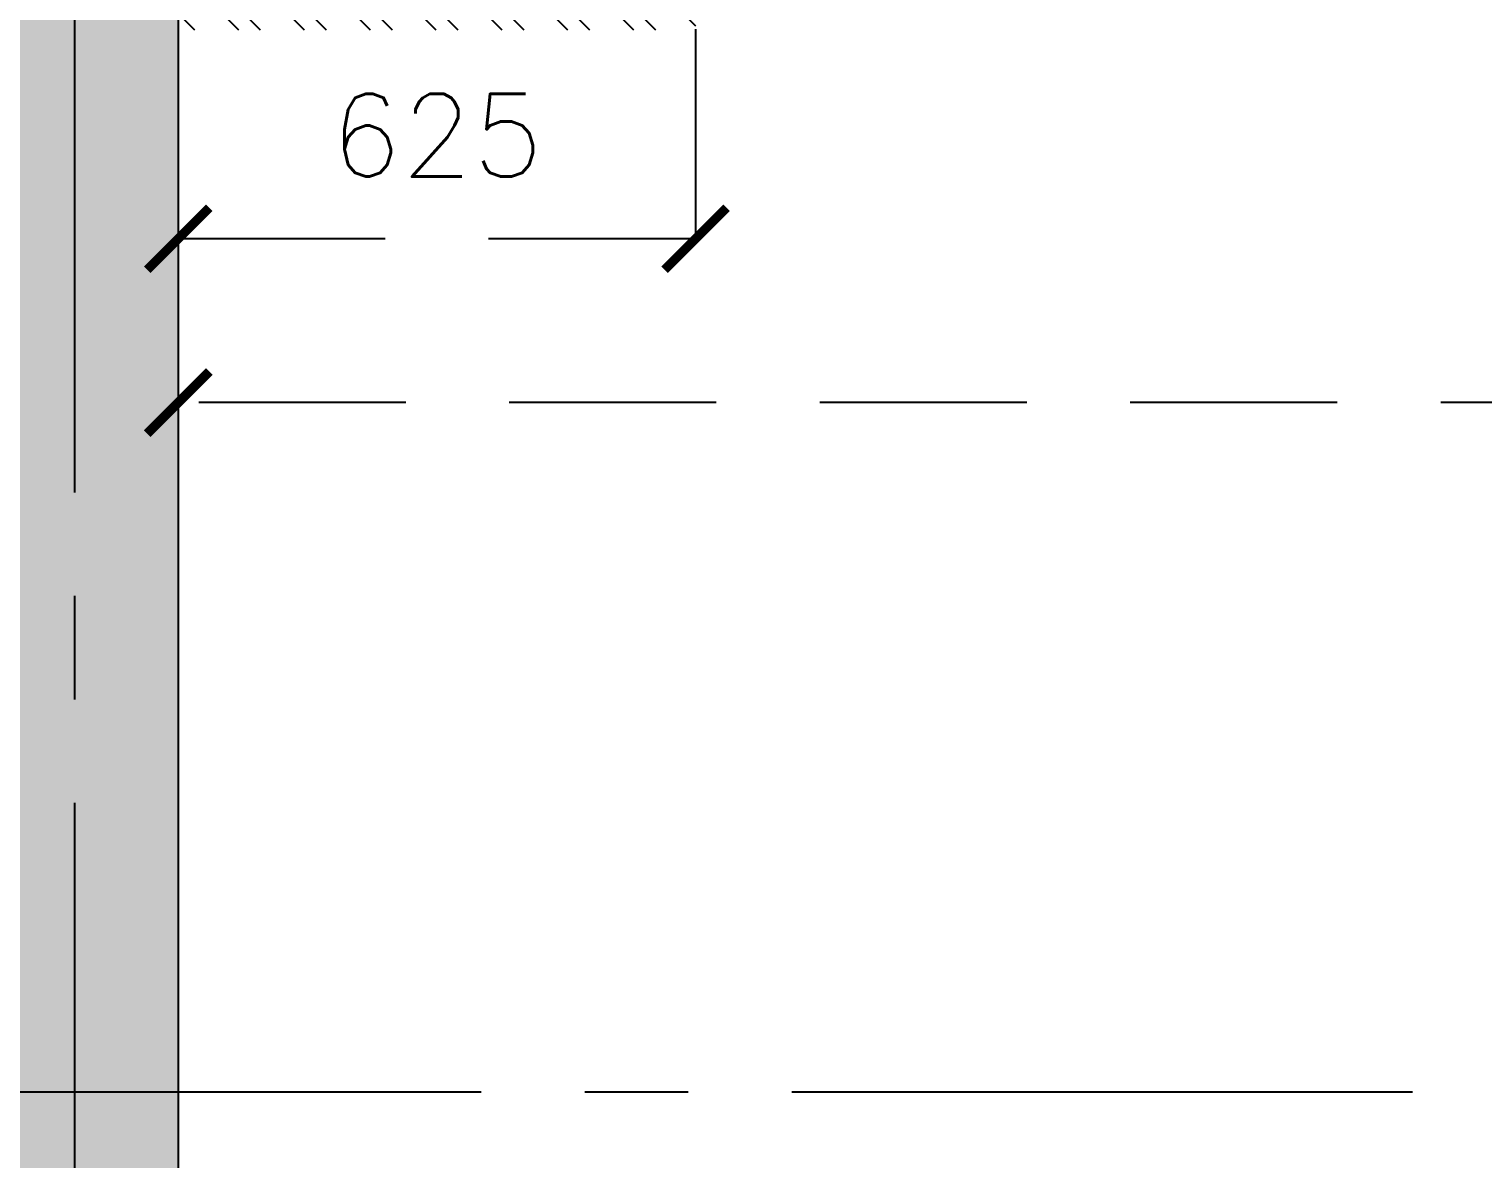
# Model space of a CAD drawing. Header units: millimetres. Extents: x 1180970 to 1231451, y -5737889 to -5695638.
# Drawn here: x 1218482 to 1220238, y -5712113 to -5710749 of the extents above; entities that cross this region are included whole.
import ezdxf

# ---------------------------------------------------------------- set-up
doc = ezdxf.new("R2010")
doc.units = ezdxf.units.MM
doc.header["$LTSCALE"] = 1000
doc.header["$MEASUREMENT"] = 0
for name, pattern in [('3BHK-A$1$AUDIT_D_120904163729-0', [0]), ('AUDIT_D_120904163729-0', [0]), ('T8(T9 IS SIMILAR) - GROUND FLOOR - DIMENSION & TEXTING$0$HIDDEN', [0.375, 0.25, -0.125]), ('T8_REFUGE COLUMNS$0$CENTER2', [1.125, 0.75, -0.125, 0.125, -0.125])]:
    doc.linetypes.add(name, pattern=pattern)
doc.layers.get('0').update_dxf_attribs({"linetype": 'AUDIT_D_120904163729-0'})
for name, color, linetype in [('3BHK-A$1$A-HATCH -160', 251, '3BHK-A$1$AUDIT_D_120904163729-0'), ('T8(T9 IS SIMILAR) - GROUND FLOOR - DIMENSION & TEXTING$0$A-DIMENSIONS', 2, 'T8(T9 IS SIMILAR) - GROUND FLOOR - DIMENSION & TEXTING$0$HIDDEN'), ('T8_REFUGE COLUMNS$0$A-CENTERLINE', 193, 'T8_REFUGE COLUMNS$0$CENTER2'), ('T8_REFUGE COLUMNS$0$A-RCC COLS', 3, 'Continuous')]:
    doc.layers.add(name, color=color, linetype=linetype)
doc.layers.add('T8(T9 IS SIMILAR) - GROUND FLOOR$0$D&W', color=8, linetype='Continuous', lineweight=25)
doc.layers.add('T8_REFUGE COLUMNS$0$COL-HATCH', color=7, linetype='Continuous', lineweight=25, true_color=0xa3a3a3)
doc.styles.add('T8(T9 IS SIMILAR) - GROUND FLOOR - DIMENSION & TEXTING$0$Romans 1', font='romans.shx', dxfattribs={"height": 100})
doc.dimstyles.new('T8(T9 IS SIMILAR) - GROUND FLOOR - DIMENSION & TEXTING$0$ALPINE S', dxfattribs={"dimscale": 0, "dimtxt": 100, "dimasz": 75, "dimexe": 0, "dimexo": 0, "dimgap": 75, "dimtad": 1, "dimdec": 0, "dimzin": 0, "dimdsep": 46, "dimtxsty": 'T8(T9 IS SIMILAR) - GROUND FLOOR - DIMENSION & TEXTING$0$Romans 1', "dimblk": 'T8(T9 IS SIMILAR) - GROUND FLOOR - DIMENSION & TEXTING$0$_ArchTick', "dimcen": 0.09, "dimclrd": 256, "dimclre": 256, "dimclrt": 7, "dimadec": 0, "dimazin": 0, "dimtfac": 1, "dimtdec": 0, "dimtofl": 0, "dimtmove": 1, "dimatfit": 0, "dimldrblk": 'T8(T9 IS SIMILAR) - GROUND FLOOR - DIMENSION & TEXTING$0$_Open90', "dimfxl": 1, "dimtolj": 1, "dimtzin": 0, "dimarcsym": 0})

# ---------------------------------------------------------------- blocks, each defined once
blk = doc.blocks.new('3BHK-A')
at = {"layer": '3BHK-A$1$A-HATCH -160', "linetype": 'ByBlock'}
h = blk.add_hatch(dxfattribs=at)
h.set_pattern_fill('ANSI32', color=256, scale=150)
h.set_pattern_definition([(45, (-0.65, 1285.594), (-39.77475644, 39.77475644), []), (45, (25.864, 1285.594), (-39.77475644, 39.77475644), [])])
h.paths.add_polyline_path([(1193257.5, -5710589.8), (1193882.6, -5710590), (1193882.6, -5710749.9), (1193257.5, -5710749.8)])
blk = doc.blocks.new('T8_REFUGE COLUMNS')
at = {"layer": 'T8_REFUGE COLUMNS$0$COL-HATCH', "linetype": 'ByBlock'}
h = blk.add_hatch(color=256, dxfattribs=at)
h.dxf.hatch_style = 1
h.paths.add_polyline_path([(1218412.1, -5714149.9), (1218662.1, -5714149.9), (1218662.1, -5709939.9), (1218412.1, -5709939.9)])
at = {"layer": 'T8_REFUGE COLUMNS$0$A-CENTERLINE'}
for p, q in [((1218537.1, -5714683.2), (1218537.1, -5698573.6)), ((1223527.8, -5712032.4), (1182137.1, -5712032.4))]:
    blk.add_line(p, q, dxfattribs=at)
at = {"layer": 'T8_REFUGE COLUMNS$0$A-RCC COLS', "linetype": 'ByBlock'}
blk.add_lwpolyline([(1218412.1, -5714149.9), (1218662.1, -5714149.9), (1218662.1, -5709939.9), (1218412.1, -5709939.9)], close=True, dxfattribs=at)
blk = doc.blocks.new('T8(T9 IS SIMILAR) - GROUND FLOOR')
at = {"layer": 'T8(T9 IS SIMILAR) - GROUND FLOOR$0$D&W', "linetype": 'ByBlock'}
blk.add_blockref('T8_REFUGE COLUMNS', (0, 0), dxfattribs=at)
at = {"layer": 'T8(T9 IS SIMILAR) - GROUND FLOOR$0$D&W', "linetype": 'ByBlock', "xscale": -1}
blk.add_blockref('3BHK-A', (2412544.6, 0), dxfattribs=at)
blk = doc.blocks.new('T8(T9 IS SIMILAR) - GROUND FLOOR - DIMENSION & TEXTING$0$_ArchTick')
at = {"color": 0, "linetype": 'ByBlock', "const_width": 0.15}
blk.add_lwpolyline([(-0.5, -0.5), (0.5, 0.5)], dxfattribs=at)
blk = doc.blocks.new('*D608')
at = {"layer": 'T8(T9 IS SIMILAR) - GROUND FLOOR - DIMENSION & TEXTING$0$A-DIMENSIONS', "linetype": 'T8(T9 IS SIMILAR) - GROUND FLOOR - DIMENSION & TEXTING$0$HIDDEN', "lineweight": -2, "transparency": 16777216}
for p, q in [((1218661.9, -5711110.4), (1218661.9, -5711199.7)), ((1222311.7, -5711110.4), (1222311.7, -5711199.7))]:
    blk.add_line(p, q, dxfattribs=at)
at = {"layer": 'T8(T9 IS SIMILAR) - GROUND FLOOR - DIMENSION & TEXTING$0$A-DIMENSIONS', "lineweight": -2, "transparency": 16777216}
blk.add_line((1222311.7, -5711199.7), (1218661.9, -5711199.7), dxfattribs=at)
at = {"layer": 'T8(T9 IS SIMILAR) - GROUND FLOOR - DIMENSION & TEXTING$0$A-DIMENSIONS', "linetype": 'ByBlock', "lineweight": -2, "transparency": 16777216, "xscale": 75, "yscale": 75, "zscale": 75, "rotation": 180}
blk.add_blockref('T8(T9 IS SIMILAR) - GROUND FLOOR - DIMENSION & TEXTING$0$_ArchTick', (1218661.9, -5711199.7), dxfattribs=at)
at = {"layer": 'T8(T9 IS SIMILAR) - GROUND FLOOR - DIMENSION & TEXTING$0$A-DIMENSIONS', "linetype": 'ByBlock', "lineweight": -2, "transparency": 16777216, "xscale": 75, "yscale": 75, "zscale": 75}
blk.add_blockref('T8(T9 IS SIMILAR) - GROUND FLOOR - DIMENSION & TEXTING$0$_ArchTick', (1222311.7, -5711199.7), dxfattribs=at)
at = {"layer": 'T8(T9 IS SIMILAR) - GROUND FLOOR - DIMENSION & TEXTING$0$A-DIMENSIONS', "color": 7, "linetype": 'ByBlock', "transparency": 16777216, "insert": (1220486.8, -5711074.7), "char_height": 100, "attachment_point": 5, "style": 'T8(T9 IS SIMILAR) - GROUND FLOOR - DIMENSION & TEXTING$0$Romans 1'}
blk.add_mtext('\\A1;3650', dxfattribs=at)
blk = doc.blocks.new('T8(T9 IS SIMILAR) - GROUND FLOOR - DIMENSION & TEXTING$0$_Open90')
at = {"color": 0, "linetype": 'ByBlock', "lineweight": -2}
for p, q in [((-0.5, 0.5), (0, 0)), ((0, 0), (-1, 0)), ((0, 0), (-0.5, -0.5))]:
    blk.add_line(p, q, dxfattribs=at)
blk = doc.blocks.new('*D609')
at = {"layer": 'T8(T9 IS SIMILAR) - GROUND FLOOR - DIMENSION & TEXTING$0$A-DIMENSIONS', "linetype": 'T8(T9 IS SIMILAR) - GROUND FLOOR - DIMENSION & TEXTING$0$HIDDEN', "lineweight": -2, "transparency": 16777216}
for p, q in [((1218661.9, -5710748.9), (1218661.9, -5711001.9)), ((1219286.7, -5710748.9), (1219286.7, -5711001.9))]:
    blk.add_line(p, q, dxfattribs=at)
at = {"layer": 'T8(T9 IS SIMILAR) - GROUND FLOOR - DIMENSION & TEXTING$0$A-DIMENSIONS', "lineweight": -2, "transparency": 16777216}
blk.add_line((1219286.7, -5711001.9), (1218661.9, -5711001.9), dxfattribs=at)
at = {"layer": 'T8(T9 IS SIMILAR) - GROUND FLOOR - DIMENSION & TEXTING$0$A-DIMENSIONS', "linetype": 'ByBlock', "lineweight": -2, "transparency": 16777216, "xscale": 75, "yscale": 75, "zscale": 75, "rotation": 180}
blk.add_blockref('T8(T9 IS SIMILAR) - GROUND FLOOR - DIMENSION & TEXTING$0$_ArchTick', (1218661.9, -5711001.9), dxfattribs=at)
at = {"layer": 'T8(T9 IS SIMILAR) - GROUND FLOOR - DIMENSION & TEXTING$0$A-DIMENSIONS', "linetype": 'ByBlock', "lineweight": -2, "transparency": 16777216, "xscale": 75, "yscale": 75, "zscale": 75}
blk.add_blockref('T8(T9 IS SIMILAR) - GROUND FLOOR - DIMENSION & TEXTING$0$_ArchTick', (1219286.7, -5711001.9), dxfattribs=at)
at = {"layer": 'T8(T9 IS SIMILAR) - GROUND FLOOR - DIMENSION & TEXTING$0$A-DIMENSIONS', "color": 7, "linetype": 'ByBlock', "transparency": 16777216, "insert": (1218974.3, -5710876.9), "char_height": 100, "attachment_point": 5, "style": 'T8(T9 IS SIMILAR) - GROUND FLOOR - DIMENSION & TEXTING$0$Romans 1'}
blk.add_mtext('\\A1;625', dxfattribs=at)
blk = doc.blocks.new('T8(T9 IS SIMILAR) - GROUND FLOOR - DIMENSION & TEXTING')
at = {"layer": 'T8(T9 IS SIMILAR) - GROUND FLOOR - DIMENSION & TEXTING$0$A-DIMENSIONS', "linetype": 'ByBlock'}
for base, p1, p2, picture, middle in [((1218661.9, -5711001.9, 0.5), (1219286.7, -5710748.9, 0.5), (1218661.9, -5710748.9, 0.5), '*D609', (1218974.3, -5710876.9, 0.5)), ((1218661.9, -5711199.7, 0.5), (1222311.7, -5711110.4, 0.9), (1218661.9, -5711110.4, 0.9), '*D608', (1220486.8, -5711074.7, 0.5))]:
    dim = blk.add_linear_dim(base=base, p1=p1, p2=p2, dimstyle='T8(T9 IS SIMILAR) - GROUND FLOOR - DIMENSION & TEXTING$0$ALPINE S', override={"dimscale": 1, "dimfxl": 5, "dimarcsym": 1}, dxfattribs=at)
    dim.commit()
    dim.dimension.update_dxf_attribs({"geometry": picture, "text_midpoint": middle})

msp = doc.modelspace()

# ---------------------------------------------------------------- block references
at = {"linetype": 'ByBlock'}
msp.add_blockref('T8(T9 IS SIMILAR) - GROUND FLOOR', (0, 0), dxfattribs=at)

# ---------------------------------------------------------------- next in the draw order: block references
msp.add_blockref('T8(T9 IS SIMILAR) - GROUND FLOOR - DIMENSION & TEXTING', (0, 0), dxfattribs=at)

doc.saveas('drawing.dxf')
